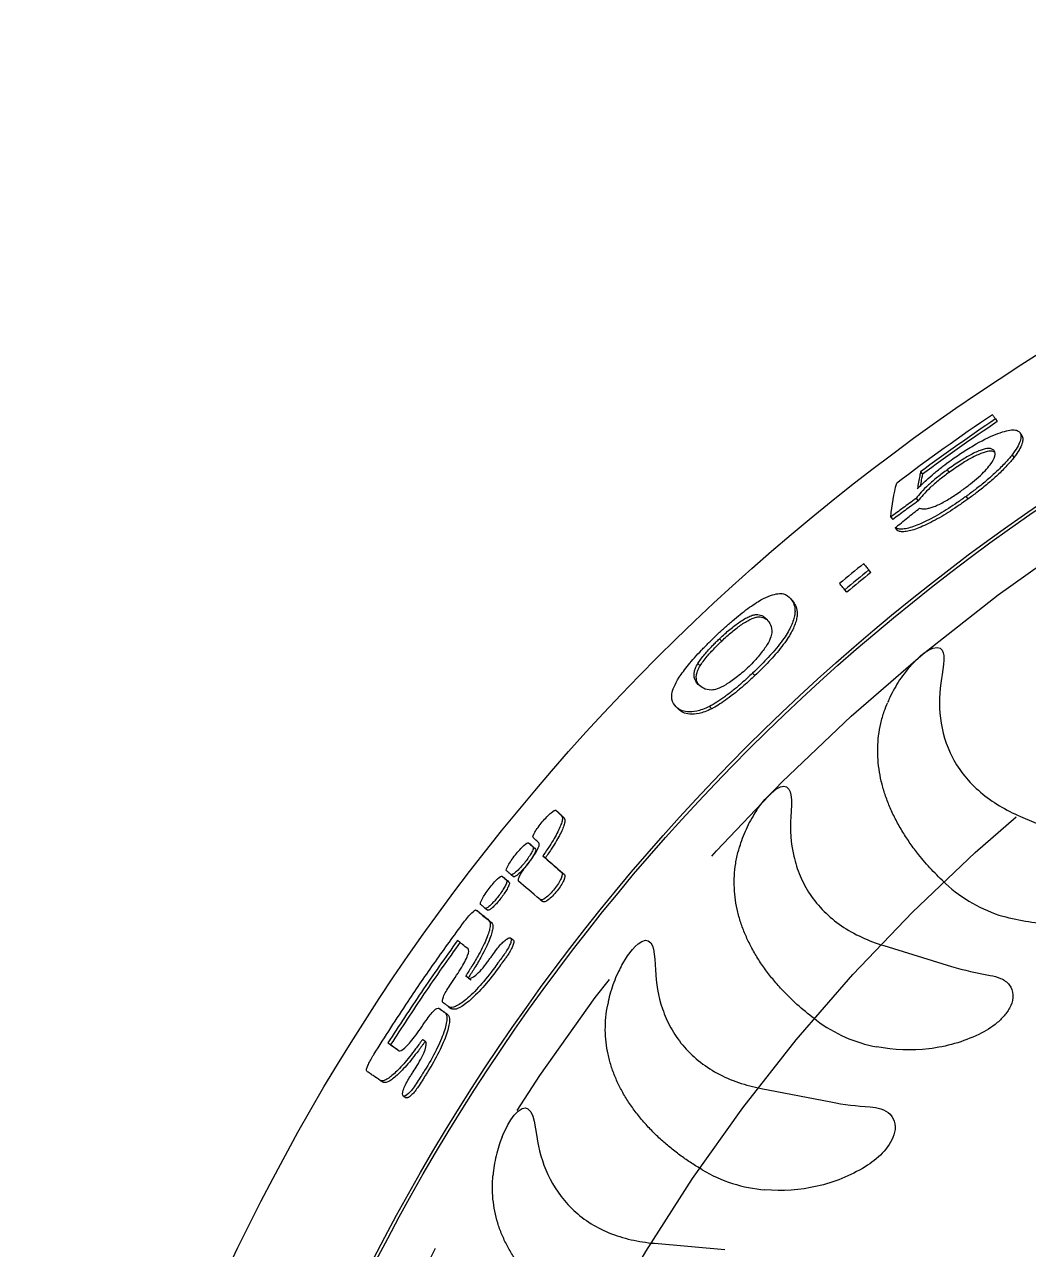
# Model space of a CAD drawing. Header units: millimetres. Extents: x 10 to 459, y 8 to 584.
# Drawn here: x 293.45 to 309.36, y 210.33 to 229.75 of the extents above; entities that cross this region are included whole.
import ezdxf

# ---------------------------------------------------------------- set-up
doc = ezdxf.new("R2010")
doc.units = ezdxf.units.MM
doc.linetypes.add('CENTERX2', pattern=[20.32, 12.7, -2.54, 2.54, -2.54])
doc.layers.add('CENTERLINE', color=4, linetype='CENTERX2')
doc.layers.add('OUTLINE', color=7, linetype='Continuous', lineweight=25)

msp = doc.modelspace()

# ---------------------------------------------------------------- linework, layer by layer
at = {"layer": 'CENTERLINE'}
for radius in [31.458, 28.537]:
    msp.add_circle((327.7, 195.504), radius, dxfattribs=at)
at = {"layer": 'OUTLINE'}
for p, q in [((308.836, 223.5), (308.865, 223.458)), ((309.225, 223.28), (309.253, 223.238)), ((309.101, 222.934), (309.13, 222.891)), ((307.65, 222.664), (307.68, 222.623)), ((308.073, 222.695), (308.103, 222.653)), ((307.58, 222.24), (307.611, 222.2)), ((308.371, 222.273), (308.401, 222.231)), ((307.177, 221.946), (307.208, 221.905)), ((307.247, 221.774), (307.279, 221.734)), ((306.862, 221.067), (306.83, 221.107)), ((305.589, 220.653), (305.623, 220.615)), ((306.483, 220.753), (306.45, 220.793)), ((304.499, 219.98), (304.464, 220.017)), ((304.155, 219.585), (304.12, 219.622)), ((304.989, 219.471), (305.025, 219.434)), ((303.776, 218.936), (303.813, 218.9)), ((304.305, 218.942), (304.341, 218.906)), ((307.135, 219.022), (307.129, 219.008)), ((307.135, 219.022), (307.132, 219.015)), ((301.869, 217.297), (301.908, 217.264)), ((309.231, 217.2), (310.265, 216.761)), ((301.439, 216.778), (301.478, 216.746)), ((304.789, 216.743), (304.785, 216.73)), ((304.789, 216.743), (304.787, 216.736)), ((301.665, 216.574), (301.704, 216.542)), ((301.019, 216.25), (301.059, 216.219)), ((301.16, 216.276), (301.2, 216.244)), ((301.621, 215.88), (301.662, 215.849)), ((300.609, 215.715), (300.65, 215.685)), ((300.75, 215.743), (300.79, 215.713)), ((301.194, 215.238), (301.153, 215.269)), ((307.065, 215.151), (308.139, 214.822)), ((300.442, 214.671), (300.484, 214.641)), ((300.484, 214.641), (300.491, 214.636)), ((300.487, 214.636), (300.529, 214.606)), ((302.695, 214.232), (302.692, 214.217)), ((302.695, 214.232), (302.693, 214.225)), ((300.017, 214.159), (300.059, 214.13)), ((300.171, 214.182), (300.216, 214.151)), ((299.209, 213.609), (299.252, 213.582)), ((299.086, 213.014), (299.132, 212.985)), ((305.124, 212.886), (306.227, 212.672)), ((299.453, 212.767), (299.497, 212.74)), ((300.874, 211.516), (300.873, 211.501)), ((300.874, 211.516), (300.873, 211.508)), ((303.431, 210.431), (304.55, 210.333))]:
    msp.add_line(p, q, dxfattribs=at)
at = {"layer": 'OUTLINE', "flags": 128}
for points in [[(308.791, 223.568), (308.796, 223.56), (308.802, 223.552), (308.807, 223.543), (308.813, 223.535), (308.819, 223.526), (308.825, 223.518), (308.83, 223.509), (308.836, 223.5)], [(306.749, 221.207), (306.758, 221.195), (306.768, 221.182), (306.779, 221.17), (306.789, 221.158), (306.799, 221.145), (306.809, 221.132), (306.819, 221.12), (306.83, 221.107)], [(306.45, 220.793), (306.44, 220.805), (306.429, 220.818), (306.419, 220.83), (306.408, 220.843), (306.398, 220.855), (306.388, 220.867), (306.378, 220.879), (306.368, 220.891)], [(307.455, 219.542), (307.536, 219.636), (307.648, 219.743), (307.709, 219.791), (307.774, 219.834), (307.845, 219.867), (307.912, 219.879), (307.959, 219.869), (307.994, 219.834), (308.01, 219.795), (308.018, 219.751), (308.02, 219.682), (308.015, 219.608), (307.993, 219.451), (307.982, 219.387), (307.982, 219.387)], [(305.057, 217.302), (305.096, 217.359), (305.184, 217.469), (305.288, 217.575), (305.358, 217.63), (305.432, 217.668), (305.483, 217.678), (305.526, 217.669), (305.564, 217.633), (305.583, 217.591), (305.595, 217.542), (305.602, 217.462), (305.603, 217.377), (305.594, 217.195), (305.594, 217.195)], [(302.904, 214.818), (302.914, 214.839), (303.005, 214.987), (303.084, 215.09), (303.128, 215.136), (303.175, 215.179), (303.234, 215.218), (303.292, 215.235), (303.335, 215.228), (303.376, 215.193), (303.4, 215.148), (303.416, 215.095), (303.438, 214.938), (303.448, 214.765), (303.448, 214.765)], [(301.021, 212.12), (301.03, 212.145), (301.11, 212.31), (301.157, 212.387), (301.211, 212.462), (301.271, 212.524), (301.335, 212.567), (301.387, 212.577), (301.425, 212.564), (301.472, 212.514), (301.503, 212.446), (301.525, 212.366), (301.548, 212.248), (301.567, 212.125), (301.567, 212.125)]]:
    msp.add_lwpolyline(points, dxfattribs=at)
at = {"layer": 'OUTLINE'}
for radius in [34.25, 32.247, 32.197]:
    msp.add_circle((327.7, 195.504), radius, dxfattribs=at)
for radius, start, end in [(33.84, 123.972, 127.1342), (33.758, 123.972, 126.4358), (33.708, 123.972, 126.4358), (33.16, 129.1853, 130.04), (33.031, 129.1853, 130.04), (32.98, 129.1853, 130.04)]:
    msp.add_arc((327.7, 195.504), radius, start, end, dxfattribs=at)
for centre, major_axis in [((310.009, 218.756), (1.296, 3.053)), ((307.676, 216.779), (0.97, 3.172)), ((305.562, 214.57), (0.633, 3.256))]:
    msp.add_ellipse(centre, major_axis=major_axis, ratio=0.829038, start_param=2.853435, end_param=3.235153, dxfattribs=at)
for points, knots in [([(308.134, 222.848), (308.201, 222.895), (308.267, 222.941), (308.4, 223.026), (308.467, 223.067), (308.659, 223.177), (308.775, 223.232), (308.974, 223.307), (309.055, 223.327), (309.141, 223.327), (309.165, 223.323), (309.201, 223.307), (309.213, 223.294), (309.225, 223.28)], [0, 0, 0, 0, 0.125, 0.125, 0.25, 0.25, 0.5, 0.5, 0.75, 0.75, 0.875, 0.875, 1, 1, 1, 1]), ([(309.225, 223.28), (309.233, 223.264), (309.241, 223.247), (309.242, 223.202), (309.238, 223.177), (309.219, 223.119), (309.202, 223.086), (309.16, 223.015), (309.132, 222.975), (309.101, 222.934)], [0, 0, 0, 0, 0.25, 0.25, 0.5, 0.5, 0.75, 0.75, 1, 1, 1, 1]), ([(309.253, 223.238), (309.262, 223.221), (309.269, 223.204), (309.271, 223.16), (309.267, 223.134), (309.247, 223.076), (309.231, 223.043), (309.189, 222.972), (309.161, 222.932), (309.13, 222.891)], [0, 0, 0, 0, 0.25, 0.25, 0.5, 0.5, 0.75, 0.75, 1, 1, 1, 1]), ([(308.816, 222.996), (308.806, 223.006), (308.786, 223.026), (308.737, 223.035), (308.676, 223.027), (308.612, 223.009), (308.535, 222.978), (308.45, 222.936), (308.362, 222.887), (308.271, 222.831), (308.174, 222.766), (308.107, 222.718), (308.073, 222.695)], [0, 0, 0, 0, 0.145493, 0.290475, 0.381721, 0.472919, 0.565005, 0.657032, 0.736523, 0.816129, 0.907937, 1, 1, 1, 1]), ([(308.827, 222.968), (308.822, 222.973), (308.807, 222.987), (308.766, 222.993), (308.705, 222.985), (308.641, 222.967), (308.564, 222.936), (308.479, 222.895), (308.391, 222.845), (308.3, 222.789), (308.203, 222.724), (308.137, 222.677), (308.103, 222.653)], [0, 0, 0, 0, 0.075449, 0.232536, 0.331318, 0.430059, 0.529758, 0.629412, 0.71542, 0.801532, 0.900627, 1, 1, 1, 1]), ([(308.305, 222.37), (308.352, 222.404), (308.398, 222.438), (308.486, 222.508), (308.529, 222.543), (308.647, 222.649), (308.708, 222.715), (308.793, 222.827), (308.818, 222.874), (308.835, 222.948), (308.829, 222.974), (308.816, 222.996)], [0, 0, 0, 0, 0.125, 0.125, 0.25, 0.25, 0.5, 0.5, 0.75, 0.75, 1, 1, 1, 1]), ([(307.601, 222.395), (307.623, 222.417), (307.668, 222.462), (307.754, 222.543), (307.863, 222.639), (307.996, 222.747), (308.09, 222.815), (308.134, 222.848)], [0, 0, 0, 0, 0.154807, 0.310407, 0.54388, 0.784279, 1, 1, 1, 1]), ([(309.101, 222.934), (309.084, 222.913), (309.05, 222.87), (308.991, 222.802), (308.92, 222.729), (308.822, 222.634), (308.688, 222.516), (308.528, 222.388), (308.419, 222.308), (308.371, 222.273)], [0, 0, 0, 0, 0.111048, 0.221937, 0.337193, 0.452438, 0.644495, 0.844584, 1, 1, 1, 1]), ([(309.13, 222.891), (309.113, 222.87), (309.079, 222.828), (309.02, 222.76), (308.949, 222.686), (308.852, 222.592), (308.718, 222.474), (308.558, 222.346), (308.449, 222.266), (308.401, 222.231)], [0, 0, 0, 0, 0.111111, 0.222054, 0.337377, 0.452671, 0.64477, 0.844915, 1, 1, 1, 1]), ([(308.073, 222.695), (308.019, 222.655), (307.966, 222.616), (307.865, 222.535), (307.816, 222.493), (307.731, 222.415), (307.693, 222.376), (307.628, 222.304), (307.602, 222.272), (307.58, 222.24)], [0, 0, 0, 0, 0.25, 0.25, 0.5, 0.5, 0.75, 0.75, 1, 1, 1, 1]), ([(307.65, 222.664), (307.645, 222.642), (307.641, 222.62), (307.636, 222.598), (307.629, 222.566), (307.623, 222.532), (307.617, 222.498), (307.612, 222.464), (307.606, 222.43), (307.601, 222.395)], [0, 0, 0, 0, 0.000267814, 0.000267814, 0.000267814, 0.000669578, 0.000669578, 0.000669578, 0.00107137, 0.00107137, 0.00107137, 0.00107137]), ([(308.103, 222.653), (308.049, 222.614), (307.996, 222.574), (307.895, 222.494), (307.846, 222.452), (307.762, 222.373), (307.724, 222.335), (307.658, 222.263), (307.633, 222.231), (307.611, 222.2)], [0, 0, 0, 0, 0.25, 0.25, 0.5, 0.5, 0.75, 0.75, 1, 1, 1, 1]), ([(307.68, 222.623), (307.676, 222.601), (307.664, 222.547), (307.652, 222.486), (307.646, 222.445), (307.645, 222.438)], [0, 0, 0, 0, 0.359915, 0.89988, 1, 1, 1, 1]), ([(307.58, 222.24), (307.545, 222.215), (307.476, 222.165), (307.341, 222.067), (307.242, 221.994), (307.177, 221.946)], [0, 0, 0, 0, 0.256704, 0.513403, 1, 1, 1, 1]), ([(307.611, 222.2), (307.576, 222.175), (307.507, 222.125), (307.372, 222.027), (307.273, 221.953), (307.208, 221.905)], [0, 0, 0, 0, 0.257089, 0.514181, 1, 1, 1, 1]), ([(308.371, 222.273), (308.325, 222.24), (308.232, 222.175), (308.092, 222.081), (307.95, 221.993), (307.811, 221.915), (307.679, 221.85), (307.56, 221.801), (307.455, 221.768), (307.368, 221.752), (307.295, 221.753), (307.263, 221.767), (307.247, 221.774)], [0, 0, 0, 0, 0.0920555, 0.184278, 0.2758805, 0.3750487, 0.4742438, 0.5731241, 0.6720244, 0.7781154, 0.8843279, 1, 1, 1, 1]), ([(308.401, 222.231), (308.355, 222.199), (308.263, 222.133), (308.123, 222.04), (307.982, 221.952), (307.843, 221.875), (307.711, 221.81), (307.593, 221.761), (307.487, 221.727), (307.4, 221.712), (307.327, 221.712), (307.295, 221.726), (307.279, 221.734)], [0, 0, 0, 0, 0.0917959, 0.183763, 0.2751057, 0.3741676, 0.4732535, 0.5720288, 0.6708172, 0.7768944, 0.883103, 1, 1, 1, 1]), ([(307.634, 222.086), (307.651, 222.082), (307.684, 222.073), (307.746, 222.076), (307.816, 222.094), (307.884, 222.118), (307.964, 222.154), (308.047, 222.2), (308.131, 222.25), (308.216, 222.306), (308.274, 222.347), (308.305, 222.37)], [0, 0, 0, 0, 0.161554, 0.3225, 0.422925, 0.523289, 0.62488, 0.726475, 0.812286, 0.89811, 1, 1, 1, 1]), ([(307.247, 221.774), (307.28, 221.801), (307.346, 221.855), (307.475, 221.959), (307.571, 222.036), (307.634, 222.086)], [0, 0, 0, 0, 0.257966, 0.515933, 1, 1, 1, 1]), ([(304.418, 220.073), (304.46, 220.113), (304.502, 220.152), (304.585, 220.227), (304.627, 220.264), (304.752, 220.371), (304.835, 220.437), (304.989, 220.551), (305.059, 220.598), (305.177, 220.663), (305.226, 220.685), (305.358, 220.731), (305.427, 220.739), (305.524, 220.715), (305.558, 220.687), (305.589, 220.653)], [0, 0, 0, 0, 0.0625, 0.0625, 0.125, 0.125, 0.25, 0.25, 0.375, 0.375, 0.5, 0.5, 0.75, 0.75, 1, 1, 1, 1]), ([(305.589, 220.653), (305.606, 220.63), (305.639, 220.584), (305.661, 220.502), (305.66, 220.417), (305.645, 220.338), (305.614, 220.25), (305.567, 220.153), (305.505, 220.05), (305.42, 219.932), (305.32, 219.811), (305.212, 219.692), (305.102, 219.58), (305.027, 219.507), (304.989, 219.471)], [0, 0, 0, 0, 0.153719, 0.307252, 0.389174, 0.471193, 0.552865, 0.620664, 0.688348, 0.756904, 0.825427, 0.884294, 0.943194, 1, 1, 1, 1]), ([(305.623, 220.615), (305.639, 220.592), (305.673, 220.546), (305.695, 220.463), (305.694, 220.378), (305.679, 220.3), (305.649, 220.211), (305.602, 220.115), (305.54, 220.011), (305.455, 219.894), (305.355, 219.773), (305.247, 219.654), (305.138, 219.542), (305.062, 219.469), (305.025, 219.434)], [0, 0, 0, 0, 0.154034, 0.307886, 0.389761, 0.471729, 0.553343, 0.621103, 0.688755, 0.757281, 0.825769, 0.884578, 0.94342, 1, 1, 1, 1]), ([(304.464, 220.017), (304.492, 220.042), (304.546, 220.093), (304.629, 220.164), (304.708, 220.227), (304.787, 220.284), (304.861, 220.332), (304.935, 220.372), (304.998, 220.395), (305.05, 220.401), (305.095, 220.397), (305.138, 220.383), (305.179, 220.358), (305.204, 220.333), (305.216, 220.321)], [0, 0, 0, 0, 0.0567, 0.113166, 0.17025, 0.227388, 0.294714, 0.36205, 0.449797, 0.537912, 0.634687, 0.731496, 0.865729, 1, 1, 1, 1]), ([(304.499, 219.98), (304.526, 220.005), (304.581, 220.056), (304.663, 220.127), (304.742, 220.19), (304.821, 220.246), (304.895, 220.294), (304.969, 220.335), (305.032, 220.357), (305.084, 220.364), (305.129, 220.36), (305.172, 220.345), (305.206, 220.325), (305.225, 220.307), (305.232, 220.3)], [0, 0, 0, 0, 0.0604485, 0.1206514, 0.1815095, 0.2424156, 0.3143282, 0.3862461, 0.4799087, 0.5739648, 0.6771967, 0.7804805, 0.9246216, 1, 1, 1, 1]), ([(305.216, 220.321), (305.237, 220.296), (305.258, 220.269), (305.286, 220.201), (305.296, 220.163), (305.289, 220.084), (305.283, 220.054), (305.254, 219.982), (305.229, 219.937), (305.164, 219.84), (305.124, 219.786), (305.05, 219.701), (305.024, 219.671), (304.968, 219.613), (304.939, 219.584), (304.909, 219.556)], [0, 0, 0, 0, 0.25, 0.25, 0.5, 0.5, 0.625, 0.625, 0.75, 0.75, 0.875, 0.875, 0.9375, 0.9375, 1, 1, 1, 1]), ([(303.776, 218.936), (303.745, 218.969), (303.72, 219.006), (303.701, 219.105), (303.706, 219.166), (303.762, 219.297), (303.789, 219.348), (303.863, 219.463), (303.912, 219.53), (304.031, 219.675), (304.102, 219.755), (304.216, 219.874), (304.255, 219.914), (304.336, 219.994), (304.377, 220.034), (304.418, 220.073)], [0, 0, 0, 0, 0.25, 0.25, 0.5, 0.5, 0.625, 0.625, 0.75, 0.75, 0.875, 0.875, 0.9375, 0.9375, 1, 1, 1, 1]), ([(304.12, 219.622), (304.135, 219.644), (304.166, 219.691), (304.225, 219.765), (304.288, 219.838), (304.348, 219.902), (304.407, 219.962), (304.445, 219.999), (304.464, 220.017)], [0, 0, 0, 0, 0.210464, 0.426339, 0.582857, 0.744011, 0.870973, 1, 1, 1, 1]), ([(304.155, 219.585), (304.171, 219.608), (304.201, 219.654), (304.26, 219.729), (304.323, 219.802), (304.383, 219.865), (304.442, 219.925), (304.48, 219.962), (304.499, 219.98)], [0, 0, 0, 0, 0.210701, 0.426797, 0.583102, 0.744017, 0.870969, 1, 1, 1, 1]), ([(304.128, 219.29), (304.098, 219.324), (304.073, 219.359), (304.059, 219.432), (304.059, 219.46), (304.07, 219.511), (304.075, 219.53), (304.092, 219.571), (304.105, 219.596), (304.12, 219.622)], [0, 0, 0, 0, 0.5, 0.5, 0.75, 0.75, 0.875, 0.875, 1, 1, 1, 1]), ([(304.145, 219.278), (304.14, 219.284), (304.123, 219.303), (304.106, 219.339), (304.095, 219.385), (304.096, 219.435), (304.107, 219.486), (304.13, 219.539), (304.147, 219.57), (304.155, 219.585)], [0, 0, 0, 0, 0.099585, 0.326891, 0.491559, 0.656847, 0.826348, 0.913126, 1, 1, 1, 1]), ([(304.909, 219.556), (304.879, 219.528), (304.849, 219.5), (304.788, 219.448), (304.758, 219.423), (304.668, 219.354), (304.613, 219.317), (304.512, 219.257), (304.466, 219.234), (304.391, 219.208), (304.362, 219.204), (304.283, 219.201), (304.244, 219.214), (304.178, 219.246), (304.152, 219.268), (304.128, 219.29)], [0, 0, 0, 0, 0.0625, 0.0625, 0.125, 0.125, 0.25, 0.25, 0.375, 0.375, 0.5, 0.5, 0.75, 0.75, 1, 1, 1, 1]), ([(304.989, 219.471), (304.96, 219.444), (304.902, 219.39), (304.799, 219.297), (304.68, 219.196), (304.547, 219.094), (304.419, 219.006), (304.343, 218.964), (304.305, 218.942)], [0, 0, 0, 0, 0.121459, 0.24347, 0.425467, 0.613139, 0.803321, 1, 1, 1, 1]), ([(307.455, 219.543), (307.432, 219.515), (307.375, 219.447), (307.295, 219.33), (307.215, 219.193), (307.161, 219.087), (307.137, 219.026), (307.133, 219.014)], [0, 0, 0, 0, 0.171988, 0.427506, 0.682288, 0.936494, 1, 1, 1, 1]), ([(305.025, 219.434), (304.996, 219.407), (304.938, 219.352), (304.835, 219.259), (304.715, 219.159), (304.587, 219.06), (304.469, 218.979), (304.39, 218.932), (304.349, 218.91), (304.341, 218.906)], [0, 0, 0, 0, 0.121534, 0.242886, 0.427675, 0.612193, 0.785808, 0.959565, 1, 1, 1, 1]), ([(307.982, 219.387), (307.948, 219.183), (307.938, 218.971), (307.989, 218.547), (308.051, 218.332), (308.21, 218.03), (308.275, 217.931), (308.423, 217.747), (308.507, 217.662), (308.692, 217.504), (308.794, 217.432), (309.005, 217.305), (309.116, 217.249), (309.231, 217.2)], [0, 0, 0, 0, 0.25, 0.25, 0.5, 0.5, 0.625, 0.625, 0.75, 0.75, 0.875, 0.875, 1, 1, 1, 1]), ([(304.305, 218.942), (304.266, 218.925), (304.228, 218.907), (304.161, 218.884), (304.131, 218.875), (304.045, 218.856), (303.997, 218.853), (303.915, 218.861), (303.881, 218.87), (303.822, 218.898), (303.799, 218.917), (303.776, 218.936)], [0, 0, 0, 0, 0.125, 0.125, 0.25, 0.25, 0.5, 0.5, 0.75, 0.75, 1, 1, 1, 1]), ([(304.341, 218.906), (304.303, 218.888), (304.265, 218.871), (304.198, 218.847), (304.168, 218.839), (304.082, 218.82), (304.034, 218.817), (303.952, 218.825), (303.917, 218.834), (303.858, 218.862), (303.835, 218.881), (303.813, 218.9)], [0, 0, 0, 0, 0.125, 0.125, 0.25, 0.25, 0.5, 0.5, 0.75, 0.75, 1, 1, 1, 1]), ([(308.047, 216.134), (307.972, 216.206), (307.819, 216.353), (307.635, 216.569), (307.485, 216.769), (307.365, 216.952), (307.258, 217.14), (307.167, 217.331), (307.094, 217.521), (307.036, 217.71), (306.996, 217.902), (306.973, 218.096), (306.968, 218.288), (306.982, 218.481), (307.017, 218.674), (307.065, 218.85), (307.11, 218.96), (307.13, 219.007)], [0, 0, 0, 0, 0.088914, 0.179086, 0.242487, 0.305889, 0.371194, 0.436498, 0.498996, 0.561493, 0.625707, 0.689919, 0.75415, 0.818382, 0.884524, 0.950658, 1, 1, 1, 1]), ([(301.51, 216.865), (301.501, 216.874), (301.511, 216.903), (301.564, 216.994), (301.608, 217.055), (301.703, 217.169), (301.754, 217.222), (301.833, 217.291), (301.86, 217.304), (301.869, 217.297)], [0, 0, 0, 0, 0.25, 0.25, 0.5, 0.5, 0.75, 0.75, 1, 1, 1, 1]), ([(301.961, 217.21), (301.966, 217.2), (301.978, 217.182), (301.971, 217.126), (301.947, 217.051), (301.905, 216.958), (301.845, 216.85), (301.768, 216.723), (301.701, 216.627), (301.665, 216.574)], [0, 0, 0, 0, 0.1402989, 0.2805993, 0.4210704, 0.5615169, 0.6982764, 0.8350178, 1, 1, 1, 1]), ([(302, 217.177), (302.005, 217.168), (302.016, 217.149), (302.01, 217.093), (301.986, 217.018), (301.944, 216.925), (301.884, 216.817), (301.807, 216.69), (301.741, 216.594), (301.704, 216.542)], [0, 0, 0, 0, 0.140554, 0.2810905, 0.4218311, 0.5625501, 0.6994413, 0.8363005, 1, 1, 1, 1]), ([(301.869, 217.297), (301.876, 217.29), (301.894, 217.272), (301.925, 217.244), (301.949, 217.221), (301.961, 217.21)], [0, 0, 0, 0, 0.249993, 0.624989, 1, 1, 1, 1]), ([(301.908, 217.264), (301.915, 217.257), (301.933, 217.24), (301.964, 217.211), (301.988, 217.188), (302, 217.177)], [0, 0, 0, 0, 0.249993, 0.624988, 1, 1, 1, 1]), ([(305.057, 217.302), (305.036, 217.27), (304.985, 217.193), (304.916, 217.066), (304.851, 216.922), (304.809, 216.811), (304.791, 216.748), (304.788, 216.735)], [0, 0, 0, 0, 0.18351, 0.435604, 0.686991, 0.937831, 1, 1, 1, 1]), ([(305.594, 217.195), (305.581, 216.988), (305.593, 216.777), (305.665, 216.465), (305.698, 216.36), (305.783, 216.157), (305.836, 216.058), (305.963, 215.869), (306.037, 215.777), (306.204, 215.611), (306.295, 215.534), (306.597, 215.327), (306.827, 215.223), (307.065, 215.151)], [0, 0, 0, 0, 0.25, 0.25, 0.375, 0.375, 0.5, 0.5, 0.625, 0.625, 0.75, 0.75, 1, 1, 1, 1]), ([(301.088, 216.339), (301.08, 216.348), (301.088, 216.377), (301.14, 216.469), (301.183, 216.531), (301.275, 216.647), (301.325, 216.701), (301.403, 216.771), (301.429, 216.785), (301.439, 216.778)], [0, 0, 0, 0, 0.25, 0.25, 0.5, 0.5, 0.75, 0.75, 1, 1, 1, 1]), ([(301.412, 216.426), (301.438, 216.46), (301.492, 216.529), (301.555, 216.627), (301.596, 216.708), (301.612, 216.76), (301.606, 216.774), (301.603, 216.78)], [0, 0, 0, 0, 0.208162, 0.416388, 0.624083, 0.838991, 1, 1, 1, 1]), ([(301.439, 216.778), (301.444, 216.773), (301.458, 216.76), (301.482, 216.738), (301.5, 216.722), (301.509, 216.713)], [0, 0, 0, 0, 0.250022, 0.625021, 1, 1, 1, 1]), ([(301.478, 216.746), (301.484, 216.741), (301.498, 216.728), (301.521, 216.706), (301.54, 216.69), (301.549, 216.681)], [0, 0, 0, 0, 0.2500212, 0.6250202, 1, 1, 1, 1]), ([(301.603, 216.78), (301.586, 216.795), (301.57, 216.809), (301.555, 216.823), (301.547, 216.83), (301.539, 216.837), (301.532, 216.844), (301.524, 216.851), (301.517, 216.858), (301.51, 216.865)], [0.0000000142, 0.0000000142, 0.0000000142, 0.0000000142, 0.000377293, 0.000377293, 0.000377293, 0.000565953, 0.000565953, 0.000565953, 0.0007546173, 0.0007546173, 0.0007546173, 0.0007546173]), ([(301.509, 216.713), (301.512, 216.707), (301.516, 216.693), (301.494, 216.641), (301.454, 216.573), (301.401, 216.498), (301.343, 216.424), (301.284, 216.359), (301.23, 216.309), (301.188, 216.278), (301.167, 216.271), (301.161, 216.275), (301.16, 216.276)], [0, 0, 0, 0, 0.1157554, 0.2317967, 0.3423623, 0.44912, 0.5522763, 0.6538076, 0.7569239, 0.8631132, 0.9720329, 1, 1, 1, 1]), ([(301.549, 216.681), (301.551, 216.675), (301.556, 216.661), (301.534, 216.609), (301.494, 216.541), (301.441, 216.466), (301.382, 216.392), (301.324, 216.328), (301.27, 216.277), (301.228, 216.246), (301.207, 216.24), (301.201, 216.244), (301.2, 216.244)], [0, 0, 0, 0, 0.116012, 0.232242, 0.342938, 0.449636, 0.552597, 0.653894, 0.756835, 0.862949, 0.971978, 1, 1, 1, 1]), ([(301.665, 216.574), (301.688, 216.554), (301.745, 216.503), (301.843, 216.416), (301.924, 216.345), (301.965, 216.31)], [0, 0, 0, 0, 0.249924, 0.624904, 1, 1, 1, 1]), ([(305.999, 213.966), (305.905, 214.039), (305.717, 214.186), (305.495, 214.404), (305.321, 214.6), (305.188, 214.77), (305.068, 214.947), (304.964, 215.128), (304.876, 215.31), (304.805, 215.494), (304.751, 215.682), (304.714, 215.872), (304.696, 216.064), (304.696, 216.258), (304.719, 216.454), (304.747, 216.611), (304.78, 216.703), (304.789, 216.728)], [0, 0, 0, 0, 0.1002778, 0.2023765, 0.2655261, 0.3286775, 0.3937015, 0.4587256, 0.5213216, 0.5839181, 0.648232, 0.7125431, 0.776904, 0.8412596, 0.9075687, 0.9738697, 1, 1, 1, 1]), ([(301.28, 216.171), (301.278, 216.178), (301.272, 216.192), (301.292, 216.246), (301.33, 216.314), (301.374, 216.377), (301.402, 216.414), (301.412, 216.426)], [0, 0, 0, 0, 0.2328862, 0.4664017, 0.6859214, 0.8960498, 1, 1, 1, 1]), ([(301.704, 216.542), (301.727, 216.522), (301.784, 216.471), (301.883, 216.384), (301.964, 216.313), (302.005, 216.278)], [0, 0, 0, 0, 0.249922, 0.624901, 1, 1, 1, 1]), ([(300.677, 215.805), (300.668, 215.813), (300.677, 215.843), (300.726, 215.936), (300.768, 215.998), (300.858, 216.116), (300.907, 216.172), (300.983, 216.243), (301.009, 216.258), (301.019, 216.25)], [0, 0, 0, 0, 0.25, 0.25, 0.5, 0.5, 0.75, 0.75, 1, 1, 1, 1]), ([(301.091, 216.188), (301.093, 216.181), (301.098, 216.168), (301.077, 216.115), (301.039, 216.046), (300.987, 215.97), (300.93, 215.895), (300.872, 215.829), (300.82, 215.777), (300.778, 215.745), (300.757, 215.739), (300.751, 215.742), (300.75, 215.743)], [0, 0, 0, 0, 0.115752, 0.23176, 0.34234, 0.449098, 0.552263, 0.653806, 0.756927, 0.863117, 0.972033, 1, 1, 1, 1]), ([(301.019, 216.25), (301.024, 216.245), (301.039, 216.233), (301.063, 216.212), (301.081, 216.196), (301.091, 216.188)], [0, 0, 0, 0, 0.250022, 0.625021, 1, 1, 1, 1]), ([(301.059, 216.219), (301.064, 216.214), (301.079, 216.202), (301.103, 216.181), (301.121, 216.164), (301.131, 216.156)], [0, 0, 0, 0, 0.250021, 0.62502, 1, 1, 1, 1]), ([(301.16, 216.276), (301.147, 216.287), (301.135, 216.297), (301.123, 216.308), (301.117, 216.313), (301.111, 216.318), (301.105, 216.324), (301.099, 216.329), (301.094, 216.334), (301.088, 216.339)], [0, 0, 0, 0, 0.0002896774, 0.0002896774, 0.0002896774, 0.0004345223, 0.0004345223, 0.0004345223, 0.000579369, 0.000579369, 0.000579369, 0.000579369]), ([(301.965, 216.31), (301.978, 216.297), (301.975, 216.265), (301.933, 216.169), (301.894, 216.107), (301.802, 215.991), (301.749, 215.939), (301.666, 215.878), (301.636, 215.869), (301.621, 215.88)], [0, 0, 0, 0, 0.25, 0.25, 0.5, 0.5, 0.75, 0.75, 1, 1, 1, 1]), ([(302.005, 216.278), (302.018, 216.265), (302.016, 216.233), (301.974, 216.137), (301.935, 216.075), (301.842, 215.959), (301.79, 215.907), (301.707, 215.846), (301.677, 215.837), (301.662, 215.849)], [0, 0, 0, 0, 0.25, 0.25, 0.5, 0.5, 0.75, 0.75, 1, 1, 1, 1]), ([(301.131, 216.156), (301.133, 216.15), (301.138, 216.136), (301.117, 216.084), (301.079, 216.015), (301.027, 215.939), (300.97, 215.864), (300.913, 215.798), (300.86, 215.747), (300.818, 215.715), (300.798, 215.708), (300.792, 215.712), (300.79, 215.713)], [0, 0, 0, 0, 0.115975, 0.232228, 0.342918, 0.449618, 0.552585, 0.653894, 0.75684, 0.862953, 0.971979, 1, 1, 1, 1]), ([(300.75, 215.743), (300.737, 215.754), (300.725, 215.764), (300.713, 215.774), (300.706, 215.78), (300.7, 215.785), (300.694, 215.79), (300.689, 215.795), (300.683, 215.8), (300.677, 215.805)], [0, 0, 0, 0, 0.0002896692, 0.0002896692, 0.0002896692, 0.0004345099, 0.0004345099, 0.0004345099, 0.0005793526, 0.0005793526, 0.0005793526, 0.0005793526]), ([(300.408, 215.518), (300.452, 215.578), (300.5, 215.634), (300.574, 215.706), (300.6, 215.722), (300.609, 215.715)], [0, 0, 0, 0, 0.5, 0.5, 1, 1, 1, 1]), ([(300.609, 215.715), (300.625, 215.702), (300.663, 215.67), (300.728, 215.615), (300.783, 215.57), (300.81, 215.548)], [0, 0, 0, 0, 0.2499541, 0.6249497, 1, 1, 1, 1]), ([(300.65, 215.685), (300.665, 215.672), (300.703, 215.64), (300.769, 215.585), (300.824, 215.54), (300.851, 215.517)], [0, 0, 0, 0, 0.249953, 0.624948, 1, 1, 1, 1]), ([(310.585, 215.644), (310.325, 215.551), (310.053, 215.502), (309.497, 215.495), (309.223, 215.536), (308.955, 215.615)], [0, 0, 0, 0, 0.5, 0.5, 1, 1, 1, 1]), ([(298.985, 213.425), (299.165, 213.706), (299.481, 214.202), (299.958, 214.898), (300.258, 215.311), (300.408, 215.518)], [0, 0, 0, 0, 0.395197, 0.697521, 1, 1, 1, 1]), ([(300.81, 215.548), (300.817, 215.538), (300.832, 215.517), (300.831, 215.456), (300.813, 215.372), (300.776, 215.269), (300.722, 215.148), (300.661, 215.03), (300.6, 214.922), (300.561, 214.859), (300.542, 214.827)], [0, 0, 0, 0, 0.138824, 0.277652, 0.416664, 0.555657, 0.690566, 0.825454, 0.912726, 1, 1, 1, 1]), ([(300.851, 215.517), (300.858, 215.507), (300.873, 215.487), (300.872, 215.425), (300.854, 215.342), (300.817, 215.238), (300.763, 215.117), (300.702, 215), (300.641, 214.892), (300.603, 214.829), (300.583, 214.798)], [0, 0, 0, 0, 0.1390908, 0.2781678, 0.4174415, 0.5567004, 0.6917442, 0.8267665, 0.9133808, 1, 1, 1, 1]), ([(300.313, 215.233), (300.216, 215.097), (300.022, 214.826), (299.65, 214.288), (299.384, 213.878), (299.209, 213.609)], [0, 0, 0, 0, 0.254687, 0.509373, 1, 1, 1, 1]), ([(300.354, 215.203), (300.257, 215.068), (300.063, 214.797), (299.692, 214.259), (299.426, 213.85), (299.252, 213.582)], [0, 0, 0, 0, 0.255069, 0.510139, 1, 1, 1, 1]), ([(300.48, 215.099), (300.45, 215.122), (300.406, 215.158), (300.351, 215.202), (300.326, 215.222), (300.313, 215.233)], [0, 0, 0, 0, 0.499939, 0.749967, 1, 1, 1, 1]), ([(300.934, 215.092), (300.952, 215.116), (300.989, 215.164), (301.046, 215.221), (301.096, 215.26), (301.135, 215.277), (301.161, 215.27), (301.165, 215.233), (301.147, 215.173), (301.11, 215.098), (301.072, 215.039), (301.05, 215.009), (301.046, 215.003)], [0, 0, 0, 0, 0.101376, 0.202808, 0.304115, 0.411588, 0.524346, 0.64577, 0.761741, 0.873919, 0.976796, 1, 1, 1, 1]), ([(301.193, 215.236), (301.195, 215.236), (301.206, 215.234), (301.205, 215.201), (301.189, 215.143), (301.151, 215.068), (301.114, 215.008), (301.092, 214.978), (301.088, 214.973)], [0, 0, 0, 0, 0.047098, 0.290818, 0.523393, 0.748124, 0.953878, 1, 1, 1, 1]), ([(300.361, 214.779), (300.411, 214.861), (300.45, 214.936), (300.492, 215.05), (300.495, 215.087), (300.48, 215.099)], [0, 0, 0, 0, 0.5, 0.5, 1, 1, 1, 1]), ([(300.787, 214.892), (300.8, 214.909), (300.825, 214.944), (300.874, 215.011), (300.91, 215.06), (300.934, 215.092)], [0, 0, 0, 0, 0.259129, 0.518264, 1, 1, 1, 1]), ([(301.046, 215.003), (301.033, 214.986), (301.008, 214.951), (300.959, 214.885), (300.924, 214.836), (300.901, 214.804)], [0, 0, 0, 0, 0.260252, 0.520503, 1, 1, 1, 1]), ([(300.901, 214.804), (300.825, 214.7), (300.747, 214.603), (300.593, 214.431), (300.519, 214.357), (300.386, 214.246), (300.327, 214.206), (300.232, 214.166), (300.195, 214.164), (300.172, 214.181)], [0, 0, 0, 0, 0.25, 0.25, 0.5, 0.5, 0.75, 0.75, 1, 1, 1, 1]), ([(300.542, 214.827), (300.533, 214.814), (300.516, 214.787), (300.483, 214.735), (300.458, 214.696), (300.442, 214.671)], [0, 0, 0, 0, 0.259034, 0.518081, 1, 1, 1, 1]), ([(300.583, 214.798), (300.575, 214.784), (300.558, 214.757), (300.525, 214.705), (300.5, 214.666), (300.484, 214.641)], [0, 0, 0, 0, 0.25942, 0.51884, 1, 1, 1, 1]), ([(300.487, 214.636), (300.507, 214.622), (300.547, 214.638), (300.658, 214.731), (300.725, 214.806), (300.787, 214.892)], [0, 0, 0, 0, 0.5, 0.5, 1, 1, 1, 1]), ([(301.088, 214.973), (301.075, 214.955), (301.05, 214.921), (301.001, 214.854), (300.966, 214.805), (300.942, 214.773)], [0, 0, 0, 0, 0.260655, 0.521318, 1, 1, 1, 1]), ([(302.904, 214.818), (302.886, 214.783), (302.842, 214.701), (302.787, 214.566), (302.737, 214.416), (302.707, 214.301), (302.696, 214.237), (302.694, 214.224)], [0, 0, 0, 0, 0.187868, 0.438832, 0.689073, 0.938753, 1, 1, 1, 1]), ([(300.942, 214.773), (300.867, 214.67), (300.789, 214.572), (300.635, 214.401), (300.561, 214.328), (300.428, 214.216), (300.369, 214.177), (300.274, 214.137), (300.238, 214.136), (300.215, 214.153)], [0, 0, 0, 0, 0.25, 0.25, 0.5, 0.5, 0.75, 0.75, 1, 1, 1, 1]), ([(300.442, 214.671), (300.446, 214.668), (300.449, 214.665), (300.453, 214.662), (300.459, 214.658), (300.464, 214.653), (300.47, 214.649), (300.476, 214.644), (300.482, 214.64), (300.487, 214.636)], [0, 0, 0, 0, 0.0000645628, 0.0000645628, 0.0000645628, 0.0001614076, 0.0001614076, 0.0001614076, 0.0002582529, 0.0002582529, 0.0002582529, 0.0002582529]), ([(303.448, 214.765), (303.456, 214.557), (303.491, 214.35), (303.595, 214.046), (303.638, 213.945), (303.745, 213.753), (303.807, 213.66), (303.953, 213.484), (304.037, 213.402), (304.219, 213.254), (304.319, 213.187), (304.642, 213.012), (304.88, 212.933), (305.124, 212.886)], [0, 0, 0, 0, 0.25, 0.25, 0.375, 0.375, 0.5, 0.5, 0.625, 0.625, 0.75, 0.75, 1, 1, 1, 1]), ([(308.751, 214.679), (308.808, 214.67), (308.865, 214.655), (308.97, 214.608), (309.019, 214.574), (309.091, 214.483), (309.111, 214.427), (309.116, 214.311), (309.102, 214.253), (309.056, 214.147), (309.024, 214.097), (308.951, 214.007), (308.91, 213.967), (308.777, 213.854), (308.677, 213.794), (308.574, 213.744)], [0, 0, 0, 0, 0.125, 0.125, 0.25, 0.25, 0.375, 0.375, 0.5, 0.5, 0.625, 0.625, 0.75, 0.75, 1, 1, 1, 1]), ([(300.079, 214.25), (300.067, 214.26), (300.07, 214.292), (300.109, 214.39), (300.145, 214.454), (300.188, 214.516)], [0, 0, 0, 0, 0.5, 0.5, 1, 1, 1, 1]), ([(300.172, 214.181), (300.156, 214.193), (300.133, 214.211), (300.102, 214.233), (300.087, 214.245), (300.079, 214.25)], [0, 0, 0, 0, 0.499965, 0.749986, 1, 1, 1, 1]), ([(304.188, 211.597), (304.131, 211.631), (304.018, 211.701), (303.854, 211.815), (303.695, 211.937), (303.538, 212.071), (303.388, 212.216), (303.243, 212.374), (303.111, 212.539), (302.994, 212.71), (302.894, 212.884), (302.811, 213.061), (302.743, 213.243), (302.694, 213.43), (302.663, 213.62), (302.65, 213.814), (302.661, 214.013), (302.675, 214.148), (302.692, 214.216), (302.692, 214.217)], [0, 0, 0, 0, 0.056289, 0.112577, 0.170168, 0.227759, 0.29067, 0.353577, 0.418334, 0.483089, 0.545811, 0.608536, 0.672978, 0.737421, 0.801886, 0.866347, 0.932805, 0.999258, 1, 1, 1, 1]), ([(300.11, 214.09), (300.133, 214.073), (300.144, 214.037), (300.139, 213.93), (300.123, 213.86), (300.066, 213.692), (300.025, 213.595), (299.921, 213.387), (299.859, 213.277), (299.79, 213.169)], [0, 0, 0, 0, 0.25, 0.25, 0.5, 0.5, 0.75, 0.75, 1, 1, 1, 1]), ([(299.813, 213.964), (299.855, 214.027), (299.901, 214.083), (299.975, 214.154), (300.004, 214.167), (300.017, 214.159)], [0, 0, 0, 0, 0.5, 0.5, 1, 1, 1, 1]), ([(300.153, 214.061), (300.176, 214.044), (300.186, 214.008), (300.182, 213.901), (300.166, 213.832), (300.11, 213.664), (300.068, 213.567), (299.965, 213.359), (299.902, 213.25), (299.834, 213.142)], [0, 0, 0, 0, 0.25, 0.25, 0.5, 0.5, 0.75, 0.75, 1, 1, 1, 1]), ([(300.017, 214.159), (300.024, 214.153), (300.032, 214.147), (300.04, 214.142), (300.051, 214.133), (300.063, 214.125), (300.074, 214.116), (300.086, 214.107), (300.098, 214.099), (300.11, 214.09)], [0, 0, 0, 0, 0.0001317765, 0.0001317765, 0.0001317765, 0.0003294461, 0.0003294461, 0.0003294461, 0.0005271206, 0.0005271206, 0.0005271206, 0.0005271206]), ([(300.059, 214.13), (300.067, 214.124), (300.074, 214.119), (300.082, 214.113), (300.094, 214.105), (300.105, 214.096), (300.117, 214.087), (300.129, 214.079), (300.141, 214.07), (300.153, 214.061)], [0, 0, 0, 0, 0.0001317848, 0.0001317848, 0.0001317848, 0.0003294669, 0.0003294669, 0.0003294669, 0.0005271539, 0.0005271539, 0.0005271539, 0.0005271539]), ([(299.383, 213.485), (299.399, 213.475), (299.431, 213.489), (299.52, 213.567), (299.575, 213.63), (299.632, 213.707)], [0, 0, 0, 0, 0.5, 0.5, 1, 1, 1, 1]), ([(299.757, 213.663), (299.748, 213.65), (299.729, 213.623), (299.693, 213.573), (299.666, 213.537), (299.648, 213.513)], [0, 0, 0, 0, 0.258898, 0.517793, 1, 1, 1, 1]), ([(299.8, 213.635), (299.791, 213.622), (299.772, 213.595), (299.736, 213.545), (299.709, 213.509), (299.691, 213.485)], [0, 0, 0, 0, 0.259291, 0.518542, 1, 1, 1, 1]), ([(299.804, 213.629), (299.796, 213.635), (299.788, 213.641), (299.78, 213.646), (299.776, 213.649), (299.772, 213.652), (299.769, 213.655), (299.765, 213.657), (299.761, 213.66), (299.757, 213.663)], [0, 0, 0, 0, 0.0001291164, 0.0001291164, 0.0001291164, 0.0001936752, 0.0001936752, 0.0001936752, 0.0002582341, 0.0002582341, 0.0002582341, 0.0002582341]), ([(308.574, 213.744), (308.324, 213.624), (308.06, 213.548), (307.506, 213.483), (307.231, 213.495), (306.956, 213.546)], [0, 0, 0, 0, 0.5, 0.5, 1, 1, 1, 1]), ([(299.648, 213.513), (299.616, 213.47), (299.552, 213.386), (299.459, 213.275), (299.371, 213.18), (299.29, 213.103), (299.219, 213.047), (299.161, 213.014), (299.116, 213.001), (299.097, 213.009), (299.087, 213.013)], [0, 0, 0, 0, 0.126516, 0.253051, 0.379388, 0.505764, 0.635775, 0.76582, 0.882909, 1, 1, 1, 1]), ([(299.691, 213.485), (299.659, 213.443), (299.595, 213.358), (299.502, 213.248), (299.414, 213.153), (299.334, 213.077), (299.263, 213.02), (299.205, 212.987), (299.16, 212.975), (299.14, 212.982), (299.131, 212.986)], [0, 0, 0, 0, 0.126369, 0.252748, 0.378936, 0.505151, 0.635146, 0.765173, 0.88259, 1, 1, 1, 1]), ([(299.209, 213.609), (299.223, 213.6), (299.236, 213.59), (299.25, 213.58), (299.271, 213.565), (299.292, 213.55), (299.315, 213.534), (299.337, 213.518), (299.36, 213.502), (299.383, 213.485)], [0, 0, 0, 0, 0.000297913, 0.000297913, 0.000297913, 0.000744839, 0.000744839, 0.000744839, 0.00119182, 0.00119182, 0.00119182, 0.00119182]), ([(299.252, 213.582), (299.266, 213.572), (299.299, 213.548), (299.345, 213.516), (299.378, 213.492), (299.389, 213.484)], [0, 0, 0, 0, 0.3132299, 0.7831414, 1, 1, 1, 1]), ([(299.672, 213.25), (299.728, 213.339), (299.774, 213.431), (299.821, 213.569), (299.823, 213.615), (299.804, 213.629)], [0, 0, 0, 0, 0.5, 0.5, 1, 1, 1, 1]), ([(298.873, 213.16), (298.871, 213.166), (298.866, 213.178), (298.882, 213.231), (298.914, 213.301), (298.951, 213.369), (298.977, 213.41), (298.985, 213.425)], [0, 0, 0, 0, 0.228656, 0.45786, 0.675401, 0.886629, 1, 1, 1, 1]), ([(299.54, 213.041), (299.551, 213.059), (299.562, 213.077), (299.574, 213.095), (299.585, 213.113), (299.597, 213.131), (299.608, 213.149), (299.629, 213.183), (299.651, 213.217), (299.672, 213.25)], [0, 0, 0, 0, 0.0000642862, 0.0000642862, 0.0000642862, 0.0001285724, 0.0001285724, 0.0001285724, 0.0002481258, 0.0002481258, 0.0002481258, 0.0002481258]), ([(299.087, 213.013), (299.048, 213.04), (299.01, 213.065), (298.975, 213.09), (298.957, 213.102), (298.939, 213.114), (298.923, 213.126), (298.906, 213.138), (298.889, 213.149), (298.873, 213.16)], [0, 0, 0, 0, 0.000740489, 0.000740489, 0.000740489, 0.001110836, 0.001110836, 0.001110836, 0.001481215, 0.001481215, 0.001481215, 0.001481215]), ([(299.79, 213.169), (299.779, 213.151), (299.767, 213.133), (299.756, 213.115), (299.744, 213.097), (299.733, 213.079), (299.721, 213.061), (299.7, 213.027), (299.679, 212.994), (299.658, 212.96)], [0, 0, 0, 0, 0.0000642862, 0.0000642862, 0.0000642862, 0.0001285724, 0.0001285724, 0.0001285724, 0.0002470573, 0.0002470573, 0.0002470573, 0.0002470573]), ([(299.834, 213.142), (299.822, 213.124), (299.811, 213.106), (299.799, 213.087), (299.788, 213.069), (299.776, 213.051), (299.765, 213.033), (299.744, 213), (299.723, 212.967), (299.702, 212.933)], [0, 0, 0, 0, 0.0000642862, 0.0000642862, 0.0000642862, 0.0001285724, 0.0001285724, 0.0001285724, 0.0002466711, 0.0002466711, 0.0002466711, 0.0002466711]), ([(299.658, 212.96), (299.618, 212.897), (299.573, 212.84), (299.498, 212.771), (299.468, 212.758), (299.438, 212.777), (299.437, 212.81), (299.468, 212.91), (299.5, 212.977), (299.54, 213.041)], [0, 0, 0, 0, 0.25, 0.25, 0.5, 0.5, 0.75, 0.75, 1, 1, 1, 1]), ([(299.702, 212.933), (299.685, 212.908), (299.652, 212.858), (299.601, 212.797), (299.554, 212.755), (299.517, 212.734), (299.504, 212.74), (299.498, 212.743)], [0, 0, 0, 0, 0.201397, 0.402828, 0.60511, 0.821381, 1, 1, 1, 1]), ([(306.85, 212.594), (306.908, 212.59), (306.966, 212.581), (307.076, 212.546), (307.128, 212.517), (307.208, 212.435), (307.234, 212.38), (307.252, 212.266), (307.244, 212.208), (307.192, 212.04), (307.123, 211.943), (306.963, 211.777), (306.87, 211.705), (306.772, 211.645)], [0, 0, 0, 0, 0.125, 0.125, 0.25, 0.25, 0.375, 0.375, 0.5, 0.5, 0.75, 0.75, 1, 1, 1, 1]), ([(301.021, 212.12), (301.006, 212.083), (300.972, 211.998), (300.931, 211.858), (300.898, 211.704), (300.879, 211.586), (300.875, 211.521), (300.874, 211.508)], [0, 0, 0, 0, 0.185144, 0.436541, 0.687233, 0.937362, 1, 1, 1, 1]), ([(301.567, 212.125), (301.598, 211.919), (301.653, 211.717), (301.834, 211.327), (301.957, 211.144), (302.287, 210.822), (302.485, 210.693), (302.825, 210.553), (302.942, 210.516), (303.183, 210.461), (303.307, 210.442), (303.431, 210.431)], [0, 0, 0, 0, 0.25, 0.25, 0.5, 0.5, 0.75, 0.75, 0.875, 0.875, 1, 1, 1, 1]), ([(302.634, 209.051), (302.571, 209.081), (302.445, 209.141), (302.261, 209.244), (302.082, 209.355), (301.908, 209.478), (301.742, 209.61), (301.584, 209.753), (301.439, 209.905), (301.307, 210.064), (301.193, 210.227), (301.094, 210.396), (301.011, 210.571), (300.946, 210.753), (300.899, 210.94), (300.871, 211.133), (300.861, 211.32), (300.87, 211.444), (300.874, 211.501)], [0, 0, 0, 0, 0.0592821, 0.1185624, 0.179374, 0.2401866, 0.3029928, 0.3658019, 0.4304432, 0.4950829, 0.5578784, 0.6206711, 0.6851885, 0.7497044, 0.8142084, 0.8787064, 0.9452293, 1, 1, 1, 1]), ([(306.772, 211.645), (306.535, 211.499), (306.281, 211.396), (305.738, 211.273), (305.462, 211.256), (305.184, 211.279)], [0, 0, 0, 0, 0.5, 0.5, 1, 1, 1, 1])]:
    msp.add_open_spline(points, degree=3, knots=knots, dxfattribs=at)
for points in [[(307.177, 221.946), (307.195, 222.138), (307.227, 222.317), (307.271, 222.482)], [(301.621, 215.88), (301.494, 215.988), (301.381, 216.084), (301.28, 216.171)], [(308.139, 214.822), (308.34, 214.761), (308.544, 214.714), (308.751, 214.679)], [(300.188, 214.516), (300.248, 214.603), (300.307, 214.692), (300.361, 214.779)], [(299.632, 213.707), (299.693, 213.789), (299.754, 213.876), (299.813, 213.964)], [(306.227, 212.672), (306.433, 212.632), (306.641, 212.607), (306.85, 212.594)]]:
    msp.add_open_spline(points, degree=3, dxfattribs=at)

doc.saveas('drawing.dxf')
